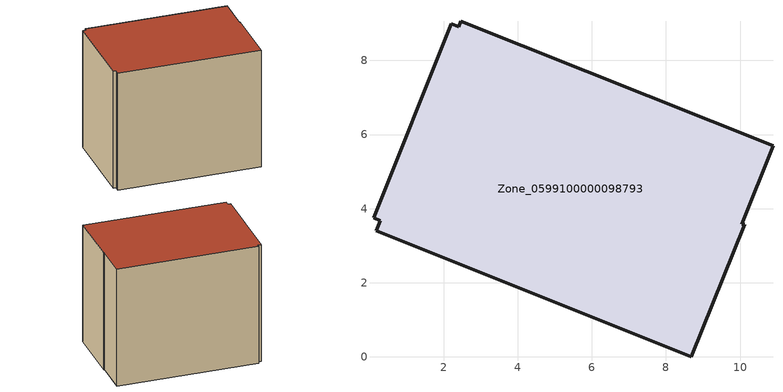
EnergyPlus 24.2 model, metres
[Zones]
Zone_0599100000098793
 floor ground (C_G): 10.89,5.7 10.04,3.57 10.12,3.58 8.69,0 0.18,3.41 0.29,3.67 0.11,3.75 2.21,8.99 2.41,8.91 2.47,9.06 z0.41
 wall outside (C_F): 2.21,8.99 0.11,3.75 0.29,3.67 0.18,3.41 8.69,0 10.12,3.58 10.04,3.57 10.89,5.7 2.47,9.06 2.41,8.91 2.21,8.99 z0.41:8.38
 roof outside (C_R): 8.69,0 10.12,3.58 10.04,3.57 10.89,5.7 2.47,9.06 2.41,8.91 2.21,8.99 0.11,3.75 0.29,3.67 0.18,3.41 z8.38
[BUILDING]
Pand.0599100000098793: North Axis=0; Terrain=City; Loads Convergence Tolerance Value=0.04; Temperature Convergence Tolerance Value=0.4; Solar Distribution=FullExterior; Maximum Number of Warmup Days=25; Minimum Number of Warmup Days=1
[Site:Location]
Rotterdam.The.Hague.AP_ZH_NLD Design_Conditions: Latitude=51.96; Longitude=4.45; Time Zone=1; Elevation=-4.5
[SITE:GROUNDTEMPERATURE:BUILDINGSURFACE]
18, 18, 18, 18, 18, 18, 18, 18, 18, 18, 18, 18
[MATERIAL] Thermal Absorptance=0.9; Solar Absorptance=0.7; Visible Absorptance=0.7
Name | Roughness | Thickness | Conductivity | Density | Specific Heat
G.TI.1965-1974 | MediumSmooth | 0.15 | 0.882353 | 540 | 1210
F.TI.1965-1974 | Rough | 0.3 | 0.697674 | 1920 | 840
R.TI.1965-1974 | MediumRough | 0.2 | 0.232558 | 1500 | 1000
[CONSTRUCTION]
C_G: G.TI.1965-1974
C_F: F.TI.1965-1974
C_R: R.TI.1965-1974
[ZONE]
Zone_0599100000098793: Type=1; Multiplier=1; Ceiling Height=Autocalculate; Volume=Autocalculate; Floor Area=autocalculate; Part of Total Floor Area=Yes
[ZONEINFILTRATION:DESIGNFLOWRATE]
Infil_Zone_0599100000098793: Zone or ZoneList or Space or SpaceList=Zone_0599100000098793; Schedule=AlwaysOn; Design Flow Rate Calculation Method=Flow/Area; Flow Rate per Floor Area=0.003; Constant Term Coefficient=1; Temperature Term Coefficient=0; Velocity Term Coefficient=0; Velocity Squared Term Coefficient=0
[HVACTEMPLATE:ZONE:IDEALLOADSAIRSYSTEM]
Zone_0599100000098793: Maximum Heating Supply Air Temperature=50; Minimum Cooling Supply Air Temperature=13; Maximum Heating Supply Air Humidity Ratio=0.0156; Minimum Cooling Supply Air Humidity Ratio=0.0077; Heating Limit=NoLimit; Cooling Limit=NoLimit; Dehumidification Control Type=ConstantSensibleHeatRatio; Cooling Sensible Heat Ratio=0.7; Dehumidification Setpoint=60; Humidification Control Type=None; Humidification Setpoint=30; Outdoor Air Method=None; Outdoor Air Flow Rate per Person=0.00944; Outdoor Air Flow Rate per Zone Floor Area=0; Outdoor Air Flow Rate per Zone=0; Demand Controlled Ventilation Type=None; Outdoor Air Economizer Type=NoEconomizer; Heat Recovery Type=None; Sensible Heat Recovery Effectiveness=0.7; Latent Heat Recovery Effectiveness=0.65
[ZONECONTROL:THERMOSTAT]
ThermostatControl_Zone_0599100000098793: Zone or ZoneList=Zone_0599100000098793; Control Type Schedule=DualSetpointControlType; Control 1=Thermostat_Zone_0599100000098793; Temperature Difference Between Cutout And Setpoint=0
[THERMOSTATSETPOINT:DUALSETPOINT]
Thermostat_Zone_0599100000098793: Heating Setpoint Temperature Schedule=HeatingSetpoint_Zone_0599100000098793; Cooling Setpoint Temperature Schedule=CoolingSetpoint_Zone_0599100000098793
[SCHEDULE:COMPACT]
HeatingSetpoint_Zone_0599100000098793: Through: 12/31, For: AllDays, Until: 24:00, 21
CoolingSetpoint_Zone_0599100000098793: Through: 12/31, For: AllDays, Until: 24:00, 24
DualSetpointControlType: Through: 12/31, For: AllDays, Until: 24:00, 4
AlwaysOn: Through: 12/31, For: AllDays, Until: 24:00, 1
